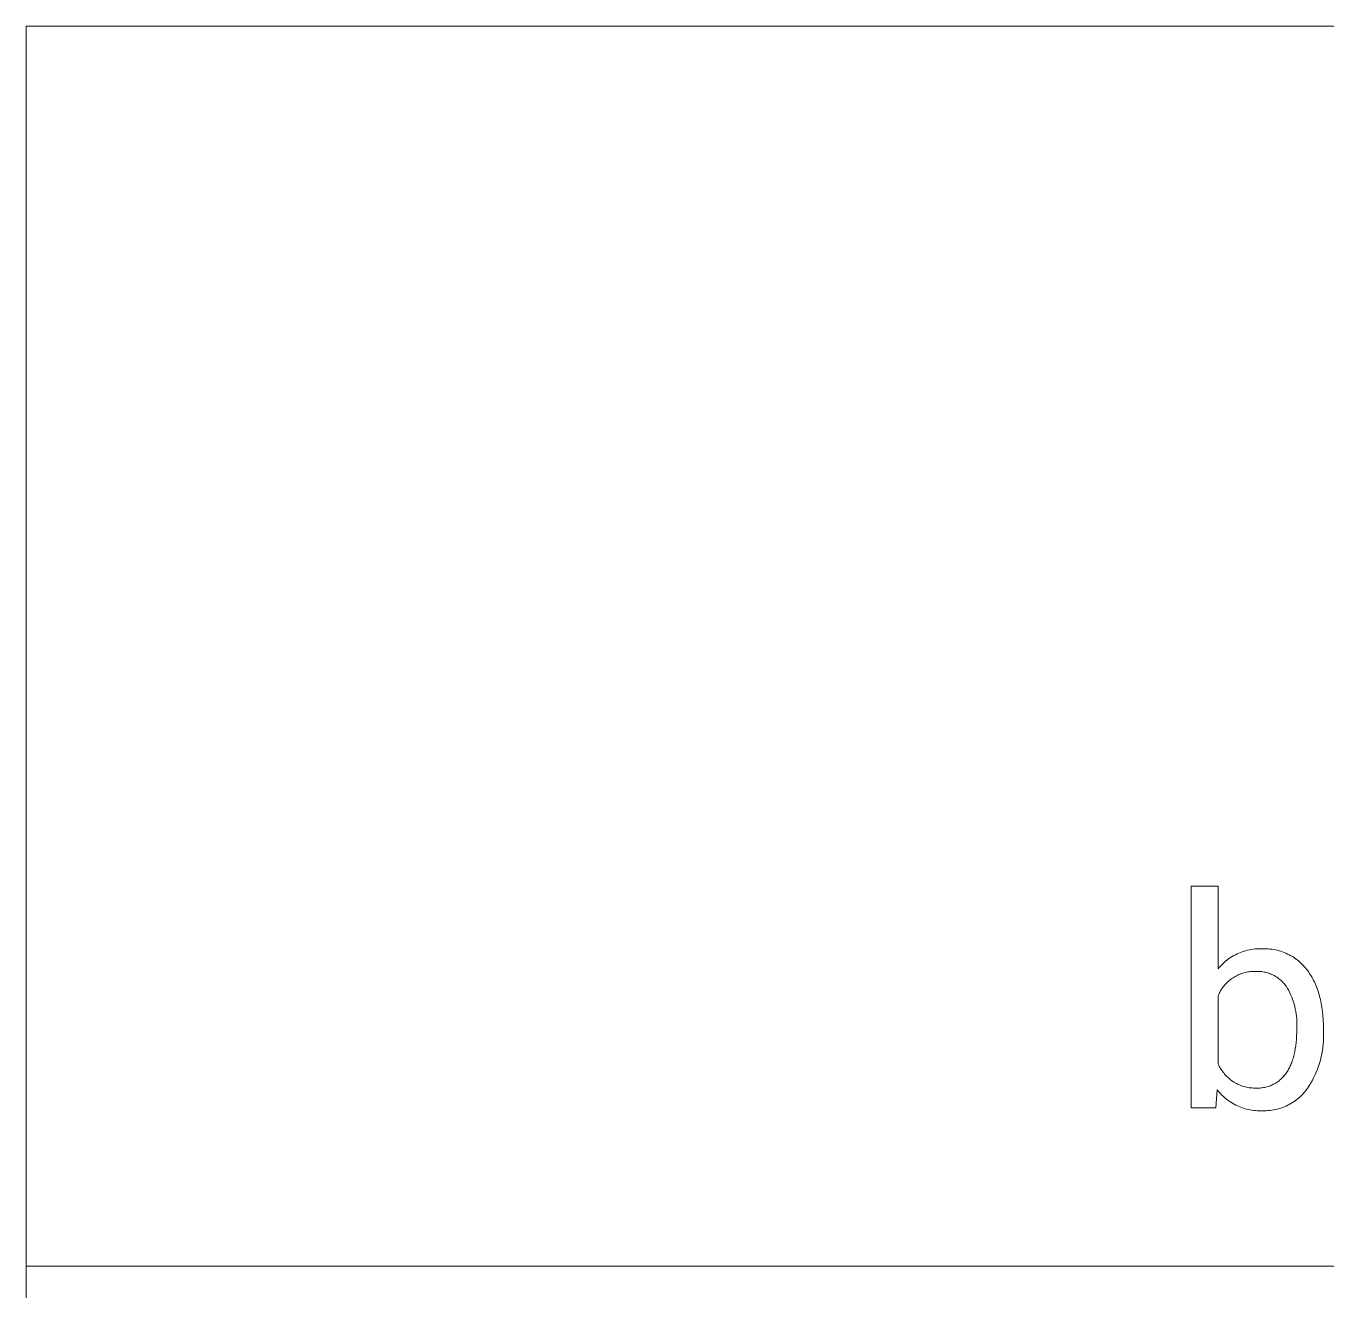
# Model space of a CAD drawing. Header units: millimetres. Extents: x 2840 to 6121, y 744 to 3036.
# Drawn here: x 4881 to 5073.4, y 923.8 to 1110.8 of the extents above; entities that cross this region are included whole.
import ezdxf

# ---------------------------------------------------------------- set-up
doc = ezdxf.new("R2010")
doc.units = ezdxf.units.MM
doc.header["$MEASUREMENT"] = 0
doc.layers.add('Domyślny', color=7, linetype='Continuous', true_color=0x000000)

msp = doc.modelspace()

# ---------------------------------------------------------------- linework, layer by layer
at = {"layer": 'Domyślny', "color": 18, "lineweight": 15, "true_color": 0x000000}
for p, q in [((6117.84, 1110.84), (4881, 1110.84)), ((4881, 744.06), (4881, 1110.84)), ((5053.32, 950.88), (5053.32, 983.66)), ((5053.32, 983.66), (5057.27, 983.66)), ((5057.27, 983.66), (5057.27, 971.44)), ((5059.59, 973.39), (5059.84, 973.52)), ((5059.84, 973.52), (5060.09, 973.64)), ((5060.09, 973.64), (5060.34, 973.76)), ((5060.34, 973.76), (5060.6, 973.86)), ((5060.6, 973.86), (5060.86, 973.96)), ((5060.86, 973.96), (5061.12, 974.05)), ((5061.12, 974.05), (5061.39, 974.12)), ((5061.39, 974.12), (5061.65, 974.19)), ((5061.65, 974.19), (5061.93, 974.25)), ((5061.93, 974.25), (5062.2, 974.3)), ((5062.2, 974.3), (5062.47, 974.34)), ((5062.47, 974.34), (5062.75, 974.37)), ((5062.75, 974.37), (5063.03, 974.39)), ((5063.03, 974.39), (5063.3, 974.4)), ((5063.3, 974.4), (5063.58, 974.4)), ((5063.58, 974.4), (5063.86, 974.4)), ((5063.86, 974.4), (5064.13, 974.4)), ((5064.13, 974.4), (5064.4, 974.4)), ((5064.4, 974.4), (5064.68, 974.39)), ((5064.68, 974.39), (5064.95, 974.36)), ((5064.95, 974.36), (5065.22, 974.33)), ((5065.22, 974.33), (5065.49, 974.29)), ((5065.49, 974.29), (5065.76, 974.24)), ((5065.76, 974.24), (5066.02, 974.18)), ((5066.02, 974.18), (5066.29, 974.11)), ((5066.29, 974.11), (5066.55, 974.03)), ((5066.55, 974.03), (5066.81, 973.94)), ((5066.81, 973.94), (5067.06, 973.85)), ((5067.06, 973.85), (5067.32, 973.74)), ((5067.32, 973.74), (5067.56, 973.63)), ((5067.56, 973.63), (5067.81, 973.51)), ((5067.81, 973.51), (5068.05, 973.38)), ((5057.27, 971.44), (5057.45, 971.65)), ((5057.45, 971.65), (5057.63, 971.85)), ((5057.63, 971.85), (5057.83, 972.05)), ((5057.83, 972.05), (5058.03, 972.25)), ((5058.03, 972.25), (5058.23, 972.43)), ((5058.23, 972.43), (5058.44, 972.61)), ((5058.44, 972.61), (5058.66, 972.78)), ((5058.66, 972.78), (5058.89, 972.95)), ((5058.89, 972.95), (5059.12, 973.1)), ((5059.12, 973.1), (5059.35, 973.25)), ((5059.35, 973.25), (5059.59, 973.39)), ((5068.05, 973.38), (5068.28, 973.24)), ((5068.28, 973.24), (5068.51, 973.09)), ((5068.51, 973.09), (5068.74, 972.93)), ((5068.74, 972.93), (5068.96, 972.77)), ((5068.96, 972.77), (5069.17, 972.6)), ((5069.17, 972.6), (5069.38, 972.42)), ((5069.38, 972.42), (5069.58, 972.24)), ((5069.58, 972.24), (5069.77, 972.05)), ((5069.77, 972.05), (5069.96, 971.85)), ((5069.96, 971.85), (5070.14, 971.64)), ((5070.14, 971.64), (5070.31, 971.43)), ((5058.86, 969.65), (5058.72, 969.51)), ((5059.02, 969.77), (5058.86, 969.65)), ((5059.17, 969.89), (5059.02, 969.77)), ((5059.33, 970.01), (5059.17, 969.89)), ((5059.5, 970.12), (5059.33, 970.01)), ((5059.66, 970.22), (5059.5, 970.12)), ((5059.84, 970.32), (5059.66, 970.22)), ((5060.01, 970.42), (5059.84, 970.32)), ((5060.19, 970.5), (5060.01, 970.42)), ((5060.37, 970.58), (5060.19, 970.5)), ((5060.55, 970.66), (5060.37, 970.58)), ((5060.74, 970.73), (5060.55, 970.66)), ((5060.92, 970.79), (5060.74, 970.73)), ((5061.11, 970.84), (5060.92, 970.79)), ((5061.31, 970.89), (5061.11, 970.84)), ((5061.5, 970.93), (5061.31, 970.89)), ((5061.69, 970.97), (5061.5, 970.93)), ((5061.89, 971), (5061.69, 970.97)), ((5062.09, 971.02), (5061.89, 971)), ((5062.28, 971.04), (5062.09, 971.02)), ((5062.48, 971.04), (5062.28, 971.04)), ((5062.68, 971.05), (5062.48, 971.04)), ((5062.88, 971.04), (5062.68, 971.05)), ((5063.05, 971.05), (5062.88, 971.04)), ((5063.22, 971.05), (5063.05, 971.05)), ((5063.4, 971.04), (5063.22, 971.05)), ((5063.57, 971.03), (5063.4, 971.04)), ((5063.74, 971.02), (5063.57, 971.03)), ((5063.91, 970.99), (5063.74, 971.02)), ((5064.09, 970.96), (5063.91, 970.99)), ((5064.26, 970.93), (5064.09, 970.96)), ((5064.43, 970.89), (5064.26, 970.93)), ((5064.59, 970.84), (5064.43, 970.89)), ((5064.76, 970.79), (5064.59, 970.84)), ((5064.92, 970.73), (5064.76, 970.79)), ((5065.08, 970.67), (5064.92, 970.73)), ((5065.24, 970.6), (5065.08, 970.67)), ((5065.4, 970.53), (5065.24, 970.6)), ((5065.56, 970.45), (5065.4, 970.53)), ((5065.71, 970.36), (5065.56, 970.45)), ((5065.86, 970.27), (5065.71, 970.36)), ((5066, 970.18), (5065.86, 970.27)), ((5066.15, 970.08), (5066, 970.18)), ((5066.28, 969.98), (5066.15, 970.08)), ((5066.42, 969.87), (5066.28, 969.98)), ((5066.55, 969.75), (5066.42, 969.87)), ((5066.68, 969.64), (5066.55, 969.75)), ((5066.8, 969.51), (5066.68, 969.64)), ((5070.31, 971.43), (5070.48, 971.22)), ((5070.48, 971.22), (5070.63, 971.02)), ((5070.63, 971.02), (5070.77, 970.81)), ((5070.77, 970.81), (5070.91, 970.6)), ((5070.91, 970.6), (5071.04, 970.39)), ((5071.04, 970.39), (5071.17, 970.17)), ((5071.17, 970.17), (5071.29, 969.95)), ((5071.29, 969.95), (5071.41, 969.72)), ((5071.41, 969.72), (5071.53, 969.49)), ((5057.43, 967.78), (5057.35, 967.6)), ((5057.52, 967.95), (5057.43, 967.78)), ((5057.61, 968.13), (5057.52, 967.95)), ((5057.71, 968.3), (5057.61, 968.13)), ((5057.82, 968.46), (5057.71, 968.3)), ((5057.93, 968.63), (5057.82, 968.46)), ((5058.05, 968.79), (5057.93, 968.63)), ((5058.17, 968.94), (5058.05, 968.79)), ((5058.3, 969.09), (5058.17, 968.94)), ((5058.43, 969.24), (5058.3, 969.09)), ((5058.57, 969.38), (5058.43, 969.24)), ((5058.72, 969.51), (5058.57, 969.38)), ((5066.92, 969.39), (5066.8, 969.51)), ((5067.04, 969.26), (5066.92, 969.39)), ((5067.15, 969.12), (5067.04, 969.26)), ((5067.25, 968.99), (5067.15, 969.12)), ((5067.36, 968.85), (5067.25, 968.99)), ((5067.54, 968.53), (5067.36, 968.85)), ((5067.72, 968.22), (5067.54, 968.53)), ((5067.88, 967.89), (5067.72, 968.22)), ((5068.03, 967.56), (5067.88, 967.89)), ((5071.53, 969.49), (5071.63, 969.25)), ((5071.63, 969.25), (5071.74, 969.01)), ((5071.74, 969.01), (5071.84, 968.76)), ((5071.84, 968.76), (5071.93, 968.51)), ((5071.93, 968.51), (5072.03, 968.25)), ((5072.03, 968.25), (5072.11, 967.99)), ((5072.11, 967.99), (5072.19, 967.73)), ((5072.19, 967.73), (5072.27, 967.46)), ((5057.35, 967.6), (5057.27, 967.41)), ((5057.27, 967.41), (5057.27, 957.43)), ((5068.17, 967.23), (5068.03, 967.56)), ((5068.3, 966.89), (5068.17, 967.23)), ((5068.42, 966.55), (5068.3, 966.89)), ((5068.53, 966.2), (5068.42, 966.55)), ((5068.62, 965.85), (5068.53, 966.2)), ((5068.7, 965.5), (5068.62, 965.85)), ((5072.27, 967.46), (5072.34, 967.18)), ((5072.34, 967.18), (5072.41, 966.9)), ((5072.41, 966.9), (5072.47, 966.62)), ((5072.47, 966.62), (5072.53, 966.33)), ((5072.53, 966.33), (5072.58, 966.04)), ((5072.58, 966.04), (5072.63, 965.74)), ((5068.77, 965.14), (5068.7, 965.5)), ((5068.83, 964.79), (5068.77, 965.14)), ((5068.88, 964.43), (5068.83, 964.79)), ((5068.91, 964.07), (5068.88, 964.43)), ((5068.93, 963.7), (5068.91, 964.07)), ((5072.63, 965.74), (5072.71, 965.13)), ((5072.71, 965.13), (5072.78, 964.5)), ((5072.78, 964.5), (5072.82, 963.86)), ((5072.82, 963.86), (5072.85, 963.19)), ((5068.89, 961.55), (5068.91, 962.07)), ((5068.91, 962.07), (5068.92, 962.62)), ((5068.92, 962.62), (5068.93, 962.98)), ((5068.94, 963.34), (5068.93, 963.7)), ((5068.93, 962.98), (5068.94, 963.34)), ((5072.85, 963.19), (5072.86, 962.51)), ((5072.86, 962.51), (5072.86, 962.17)), ((5072.86, 962.17), (5072.88, 961.7)), ((5068.7, 959.62), (5068.76, 960.07)), ((5068.76, 960.07), (5068.82, 960.55)), ((5068.82, 960.55), (5068.86, 961.04)), ((5068.86, 961.04), (5068.89, 961.55)), ((5072.82, 960.28), (5072.77, 959.81)), ((5072.86, 960.75), (5072.82, 960.28)), ((5072.88, 961.22), (5072.86, 960.75)), ((5072.88, 961.7), (5072.88, 961.22)), ((5068.3, 957.96), (5068.36, 958.16)), ((5068.36, 958.16), (5068.42, 958.35)), ((5068.42, 958.35), (5068.47, 958.55)), ((5068.47, 958.55), (5068.52, 958.76)), ((5068.52, 958.76), (5068.57, 958.96)), ((5068.57, 958.96), (5068.62, 959.18)), ((5068.62, 959.18), (5068.7, 959.62)), ((5072.53, 958.41), (5072.41, 957.95)), ((5072.63, 958.87), (5072.53, 958.41)), ((5072.71, 959.34), (5072.63, 958.87)), ((5072.77, 959.81), (5072.71, 959.34)), ((5057.27, 957.43), (5057.35, 957.24)), ((5057.35, 957.24), (5057.44, 957.06)), ((5057.44, 957.06), (5057.54, 956.88)), ((5057.54, 956.88), (5057.64, 956.7)), ((5057.64, 956.7), (5057.75, 956.53)), ((5057.75, 956.53), (5057.86, 956.36)), ((5057.86, 956.36), (5057.98, 956.2)), ((5057.98, 956.2), (5058.11, 956.04)), ((5067.43, 956.15), (5067.53, 956.29)), ((5067.53, 956.29), (5067.62, 956.44)), ((5067.62, 956.44), (5067.71, 956.59)), ((5067.71, 956.59), (5067.79, 956.75)), ((5067.79, 956.75), (5067.87, 956.91)), ((5067.87, 956.91), (5067.95, 957.07)), ((5067.95, 957.07), (5068.03, 957.24)), ((5068.03, 957.24), (5068.1, 957.42)), ((5068.1, 957.42), (5068.17, 957.6)), ((5068.17, 957.6), (5068.24, 957.78)), ((5068.24, 957.78), (5068.3, 957.96)), ((5071.8, 956.16), (5071.61, 955.73)), ((5071.98, 956.6), (5071.8, 956.16)), ((5072.14, 957.05), (5071.98, 956.6)), ((5072.28, 957.5), (5072.14, 957.05)), ((5072.41, 957.95), (5072.28, 957.5)), ((5058.11, 956.04), (5058.24, 955.88)), ((5058.24, 955.88), (5058.37, 955.73)), ((5058.37, 955.73), (5058.51, 955.58)), ((5058.51, 955.58), (5058.66, 955.44)), ((5058.66, 955.44), (5058.81, 955.3)), ((5058.81, 955.3), (5058.96, 955.17)), ((5058.96, 955.17), (5059.12, 955.04)), ((5059.12, 955.04), (5059.28, 954.92)), ((5059.28, 954.92), (5059.45, 954.8)), ((5059.45, 954.8), (5059.62, 954.69)), ((5059.62, 954.69), (5059.8, 954.59)), ((5059.8, 954.59), (5059.98, 954.49)), ((5059.98, 954.49), (5060.16, 954.4)), ((5060.16, 954.4), (5060.34, 954.31)), ((5060.34, 954.31), (5060.53, 954.23)), ((5060.53, 954.23), (5060.72, 954.16)), ((5065.17, 954.22), (5065.33, 954.3)), ((5065.33, 954.3), (5065.49, 954.38)), ((5065.49, 954.38), (5065.65, 954.46)), ((5065.65, 954.46), (5065.8, 954.55)), ((5065.8, 954.55), (5065.95, 954.65)), ((5065.95, 954.65), (5066.09, 954.75)), ((5066.09, 954.75), (5066.24, 954.85)), ((5066.24, 954.85), (5066.38, 954.96)), ((5066.38, 954.96), (5066.51, 955.08)), ((5066.51, 955.08), (5066.64, 955.2)), ((5066.64, 955.2), (5066.77, 955.32)), ((5066.77, 955.32), (5066.89, 955.45)), ((5066.89, 955.45), (5067.01, 955.59)), ((5067.01, 955.59), (5067.12, 955.72)), ((5067.12, 955.72), (5067.23, 955.86)), ((5067.23, 955.86), (5067.33, 956.01)), ((5067.33, 956.01), (5067.43, 956.15)), ((5070.95, 954.48), (5070.7, 954.07)), ((5071.18, 954.89), (5070.95, 954.48)), ((5071.4, 955.31), (5071.18, 954.89)), ((5071.61, 955.73), (5071.4, 955.31)), ((5057.14, 953.55), (5056.94, 950.88)), ((5057.31, 953.33), (5057.14, 953.55)), ((5057.49, 953.13), (5057.31, 953.33)), ((5057.68, 952.92), (5057.49, 953.13)), ((5057.88, 952.73), (5057.68, 952.92)), ((5058.08, 952.54), (5057.88, 952.73)), ((5058.28, 952.36), (5058.08, 952.54)), ((5058.5, 952.18), (5058.28, 952.36)), ((5060.72, 954.16), (5060.91, 954.09)), ((5060.91, 954.09), (5061.11, 954.03)), ((5061.11, 954.03), (5061.31, 953.98)), ((5061.31, 953.98), (5061.5, 953.93)), ((5061.5, 953.93), (5061.7, 953.89)), ((5061.7, 953.89), (5061.9, 953.86)), ((5061.9, 953.86), (5062.11, 953.84)), ((5062.11, 953.84), (5062.31, 953.82)), ((5062.31, 953.82), (5062.51, 953.8)), ((5062.51, 953.8), (5062.72, 953.8)), ((5062.72, 953.8), (5062.92, 953.8)), ((5062.92, 953.8), (5063.1, 953.8)), ((5063.1, 953.8), (5063.27, 953.8)), ((5063.27, 953.8), (5063.45, 953.81)), ((5063.45, 953.81), (5063.63, 953.82)), ((5063.63, 953.82), (5063.81, 953.84)), ((5063.81, 953.84), (5063.98, 953.87)), ((5063.98, 953.87), (5064.16, 953.9)), ((5064.16, 953.9), (5064.33, 953.94)), ((5064.33, 953.94), (5064.5, 953.98)), ((5064.5, 953.98), (5064.67, 954.04)), ((5064.67, 954.04), (5064.84, 954.09)), ((5064.84, 954.09), (5065.01, 954.15)), ((5065.01, 954.15), (5065.17, 954.22)), ((5069.36, 952.47), (5069.15, 952.29)), ((5069.55, 952.66), (5069.36, 952.47)), ((5069.74, 952.85), (5069.55, 952.66)), ((5069.93, 953.05), (5069.74, 952.85)), ((5070.1, 953.25), (5069.93, 953.05)), ((5070.27, 953.46), (5070.1, 953.25)), ((5070.44, 953.68), (5070.27, 953.46)), ((5070.7, 954.07), (5070.44, 953.68)), ((5056.94, 950.88), (5053.32, 950.88)), ((5058.72, 952.01), (5058.5, 952.18)), ((5058.94, 951.85), (5058.72, 952.01)), ((5059.17, 951.7), (5058.94, 951.85)), ((5059.41, 951.56), (5059.17, 951.7)), ((5059.65, 951.42), (5059.41, 951.56)), ((5059.89, 951.29), (5059.65, 951.42)), ((5060.14, 951.17), (5059.89, 951.29)), ((5060.4, 951.06), (5060.14, 951.17)), ((5060.65, 950.96), (5060.4, 951.06)), ((5060.91, 950.87), (5060.65, 950.96)), ((5061.17, 950.79), (5060.91, 950.87)), ((5061.44, 950.71), (5061.17, 950.79)), ((5061.71, 950.65), (5061.44, 950.71)), ((5061.98, 950.59), (5061.71, 950.65)), ((5062.25, 950.54), (5061.98, 950.59)), ((5062.52, 950.5), (5062.25, 950.54)), ((5062.8, 950.48), (5062.52, 950.5)), ((5063.07, 950.46), (5062.8, 950.48)), ((5063.35, 950.45), (5063.07, 950.46)), ((5063.63, 950.45), (5063.35, 950.45)), ((5063.9, 950.46), (5063.63, 950.45)), ((5064.17, 950.45), (5063.9, 950.46)), ((5064.44, 950.46), (5064.17, 950.45)), ((5064.71, 950.48), (5064.44, 950.46)), ((5064.98, 950.5), (5064.71, 950.48)), ((5065.25, 950.53), (5064.98, 950.5)), ((5065.52, 950.58), (5065.25, 950.53)), ((5065.79, 950.63), (5065.52, 950.58)), ((5066.05, 950.69), (5065.79, 950.63)), ((5066.31, 950.77), (5066.05, 950.69)), ((5066.57, 950.85), (5066.31, 950.77)), ((5066.82, 950.93), (5066.57, 950.85)), ((5067.08, 951.03), (5066.82, 950.93)), ((5067.33, 951.14), (5067.08, 951.03)), ((5067.57, 951.26), (5067.33, 951.14)), ((5067.81, 951.38), (5067.57, 951.26)), ((5068.05, 951.51), (5067.81, 951.38)), ((5068.28, 951.65), (5068.05, 951.51)), ((5068.51, 951.8), (5068.28, 951.65)), ((5068.73, 951.96), (5068.51, 951.8)), ((5068.94, 952.12), (5068.73, 951.96)), ((5069.15, 952.29), (5068.94, 952.12)), ((4881, 927.47), (6120.94, 927.47))]:
    msp.add_line(p, q, dxfattribs=at)

doc.saveas('drawing.dxf')
